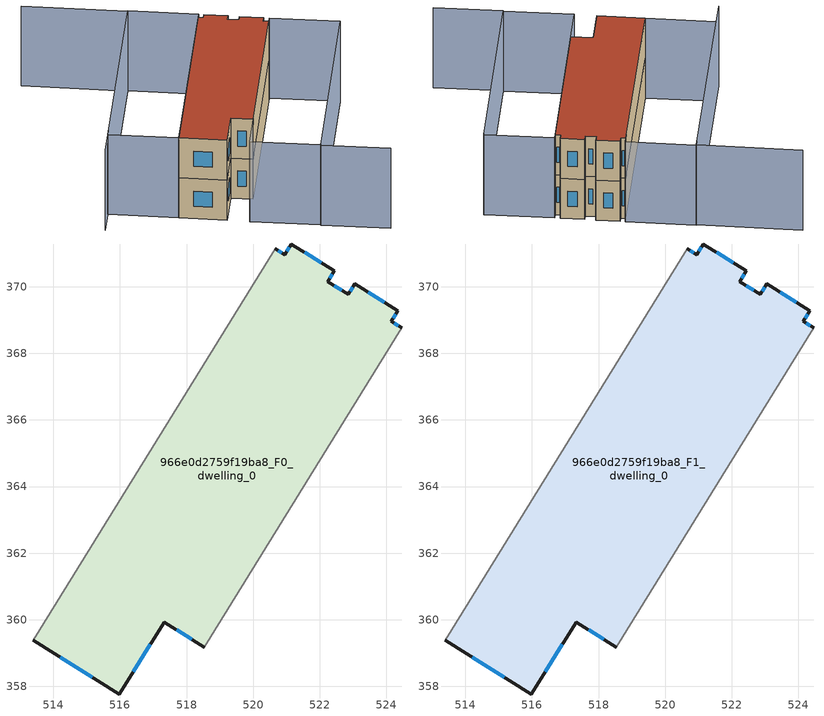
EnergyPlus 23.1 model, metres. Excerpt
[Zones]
966e0d2759f19ba8_F0_dwelling_0
 floor ground (EU_floor_Construction): 523.05,370.09 524.34,369.28 524.14,368.96 524.45,368.76 518.53,359.18 517.32,359.93 515.97,357.77 513.4,359.38 520.66,371.13 520.94,370.96 521.14,371.28 522.44,370.47 522.24,370.15 522.85,369.77 z0
 wall outside (EU_wall_Construction): 524.45,368.76 524.14,368.96 524.34,369.28 523.05,370.09 522.85,369.77 522.24,370.15 522.44,370.47 521.14,371.28 520.94,370.96 520.66,371.13 / 513.4,359.38 515.97,357.77 517.32,359.93 518.53,359.18 z0:3
 wall adiabatic (EU_wall_Construction): 518.53,359.18 524.45,368.76 / 520.66,371.13 513.4,359.38 z0:3
 window (EU_Window_Construction): 522.99,369.99 522.91,369.87 / 523.94,369.53 523.45,369.84 / 524.21,369.06 524.28,369.18 / 524.36,368.83 524.24,368.9 / 517.7,359.7 518.15,359.42 / 516.4,358.45 516.9,359.26 / 514.2,358.88 515.17,358.27 / 520.86,371.02 520.75,371.08 / 521.08,371.18 521.01,371.06 / 522.03,370.72 521.55,371.03 / 522.3,370.25 522.38,370.37 / 522.66,369.89 522.43,370.03 z0.93:2.07
966e0d2759f19ba8_F1_dwelling_0
 floor to 966e0d2759f19ba8_F0_dwelling_0 (EU_floor_Construction): 523.05,370.09 524.34,369.28 524.14,368.96 524.45,368.76 518.53,359.18 517.32,359.93 515.97,357.77 513.4,359.38 520.66,371.13 520.94,370.96 521.14,371.28 522.44,370.47 522.24,370.15 522.85,369.77 z3
 wall outside (EU_wall_Construction): 524.45,368.76 524.14,368.96 524.34,369.28 523.05,370.09 522.85,369.77 522.24,370.15 522.44,370.47 521.14,371.28 520.94,370.96 520.66,371.13 / 513.4,359.38 515.97,357.77 517.32,359.93 518.53,359.18 z3:6
 wall adiabatic (EU_wall_Construction): 518.53,359.18 524.45,368.76 / 520.66,371.13 513.4,359.38 z3:6
 window (EU_Window_Construction): 522.99,369.99 522.91,369.87 / 523.94,369.53 523.45,369.84 / 524.21,369.06 524.28,369.18 / 524.36,368.83 524.24,368.9 / 517.7,359.7 518.15,359.42 / 516.4,358.45 516.9,359.26 / 514.2,358.88 515.17,358.27 / 520.86,371.02 520.75,371.08 / 521.08,371.18 521.01,371.06 / 522.03,370.72 521.55,371.03 / 522.3,370.25 522.38,370.37 / 522.66,369.89 522.43,370.03 z3.93:5.07
 roof outside (EU_roof_Construction): 518.53,359.18 524.45,368.76 524.14,368.96 524.34,369.28 523.05,370.09 522.85,369.77 522.24,370.15 522.44,370.47 521.14,371.28 520.94,370.96 520.66,371.13 513.4,359.38 515.97,357.77 517.32,359.93 z6
shading: 524.74,352.32 520.98,354.64 / 520.98,354.64 528.44,366.72 / 511.35,377.33 517.06,373.8 / 517.06,373.8 508.66,360.22 / 528.45,366.73 520.99,354.66 / 520.99,354.66 517.19,357.01 / 517.19,357.01 524.65,369.08 / 524.65,369.08 528.45,366.73 / 520.87,371.47 513.4,359.38 / 513.4,359.38 509.6,361.73 / 509.6,361.73 517.07,373.82 / 517.07,373.82 520.87,371.47 z0:6
[Building]
EU S2 Campaign: North Axis=0; Terrain=City; Solar Distribution=FullExterior
[Site:Location]
Montreal-Trudeau.Intl.AP: Latitude=45.4667; Longitude=-73.75; Time Zone=-5; Elevation=36
[SizingPeriod:WeatherFileDays]
AnnualSizingPeriod: Begin Month=1; Begin Day of Month=1; End Month=12; End Day of Month=31; Day of Week for Start Day=Monday; Use Weather File Daylight Saving Period=No; Use Weather File Rain and Snow Indicators=No
[MATERIAL]
EU_InternalMass_Material: Roughness=MediumRough; Thickness=0.1; Conductivity=1; Density=1800; Specific Heat=900; Thermal Absorptance=0.9; Solar Absorptance=0.7; Visible Absorptance=0.7
[MATERIAL:NOMASS] Roughness=MediumRough; Thermal Absorptance=0.9; Solar Absorptance=0.7; Visible Absorptance=0.7
Name | Thermal Resistance
EU_wall_NoMass; EU_floor_NoMass | 1.51479
EU_roof_NoMass | 2.84114
[WINDOWMATERIAL:SIMPLEGLAZINGSYSTEM]
EU_Window_SimpleGlazing: UFactor=3.53504; Solar Heat Gain Coefficient=0.8; Visible Transmittance=0.8
[CONSTRUCTION]
EU_wall_Construction: EU_wall_NoMass
EU_roof_Construction: EU_roof_NoMass
EU_floor_Construction: EU_floor_NoMass
EU_Window_Construction: EU_Window_SimpleGlazing
EU_InternalMass_Construction: EU_InternalMass_Material
[ZONE] Type=1; Multiplier=1; Ceiling Height=autocalculate; Floor Area=autocalculate; Part of Total Floor Area=Yes
Name | Volume
966e0d2759f19ba8_F0_dwelling_0 | 177.832
966e0d2759f19ba8_F1_dwelling_0 | 177.833
[INTERNALMASS] Construction=EU_InternalMass_Construction; Surface Area=59.2775
Name | Zone or ZoneList
966e0d2759f19ba8_F0_dwelling_0_EU_InternalMass | 966e0d2759f19ba8_F0_dwelling_0
966e0d2759f19ba8_F1_dwelling_0_EU_InternalMass | 966e0d2759f19ba8_F1_dwelling_0
[OTHEREQUIPMENT] Fuel Type=Electricity; Design Level Calculation Method=Watts/Area; Power per Zone Floor Area=1; Fraction Latent=0; Fraction Radiant=0; Fraction Lost=0; Carbon Dioxide Generation Rate=0; EndUse Subcategory=EU_Step8_InternalGains
Name | Zone or ZoneList or Space or SpaceList | Schedule
EU_Step8_InternalGain_966e0d2759f19ba8_F0_dwelling_0_f000 | 966e0d2759f19ba8_F0_dwelling_0 | EU_Step8_GainSchedule_966e0d2759f19ba8_F0_dwelling_0_f000
EU_Step8_InternalGain_966e0d2759f19ba8_F1_dwelling_0_f000 | 966e0d2759f19ba8_F1_dwelling_0 | EU_Step8_GainSchedule_966e0d2759f19ba8_F1_dwelling_0_f000
[ZONEVENTILATION:DESIGNFLOWRATE] Schedule=EU_AlwaysOn; Design Flow Rate Calculation Method=AirChanges/Hour; Air Changes per Hour=0.775154; Ventilation Type=Natural; Fan Pressure Rise=0; Fan Total Efficiency=1; Constant Term Coefficient=1; Temperature Term Coefficient=0; Velocity Term Coefficient=0; Velocity Squared Term Coefficient=0; Minimum Indoor Temperature=-100; Maximum Indoor Temperature=100; Delta Temperature=-100; Minimum Outdoor Temperature=-100; Maximum Outdoor Temperature=100; Maximum Wind Speed=40
Name | Zone or ZoneList or Space or SpaceList
EU_ConstantAir_966e0d2759f19ba8_F0_dwelling_0 | 966e0d2759f19ba8_F0_dwelling_0
EU_ConstantAir_966e0d2759f19ba8_F1_dwelling_0 | 966e0d2759f19ba8_F1_dwelling_0
[HVACTEMPLATE:THERMOSTAT] Constant Heating Setpoint=20; Constant Cooling Setpoint=50
EU_HeatOnly_966e0d2759f19ba8_F0_dwelling_0; EU_HeatOnly_966e0d2759f19ba8_F1_dwelling_0
[HVACTEMPLATE:ZONE:IDEALLOADSAIRSYSTEM] System Availability Schedule=EU_AlwaysOn; Maximum Heating Supply Air Temperature=50; Minimum Cooling Supply Air Temperature=13; Maximum Heating Supply Air Humidity Ratio=0.0156; Minimum Cooling Supply Air Humidity Ratio=0.0077; Heating Limit=NoLimit; Cooling Limit=NoLimit; Heating Availability Schedule=EU_AlwaysOn; Cooling Availability Schedule=EU_CoolingOff; Dehumidification Control Type=ConstantSensibleHeatRatio; Cooling Sensible Heat Ratio=0.7; Dehumidification Setpoint=60; Humidification Control Type=None; Humidification Setpoint=30; Outdoor Air Method=None; Outdoor Air Flow Rate per Person=0.00944; Outdoor Air Flow Rate per Zone Floor Area=0; Outdoor Air Flow Rate per Zone=0; Demand Controlled Ventilation Type=None; Outdoor Air Economizer Type=NoEconomizer; Heat Recovery Type=None; Sensible Heat Recovery Effectiveness=0.7; Latent Heat Recovery Effectiveness=0.65
Name | Template Thermostat
966e0d2759f19ba8_F0_dwelling_0 | EU_HeatOnly_966e0d2759f19ba8_F0_dwelling_0
966e0d2759f19ba8_F1_dwelling_0 | EU_HeatOnly_966e0d2759f19ba8_F1_dwelling_0
[SIZING:ZONE] Zone Cooling Design Supply Air Temperature Input Method=SupplyAirTemperature; Zone Cooling Design Supply Air Temperature=13; Zone Heating Design Supply Air Temperature Input Method=SupplyAirTemperature; Zone Heating Design Supply Air Temperature=50; Zone Cooling Design Supply Air Humidity Ratio=0.008; Zone Heating Design Supply Air Humidity Ratio=0.008; Cooling Design Air Flow Method=DesignDay; Cooling Design Air Flow Rate=0; Cooling Minimum Air Flow per Zone Floor Area=0.000762; Cooling Minimum Air Flow=0; Cooling Minimum Air Flow Fraction=0.2; Heating Design Air Flow Method=DesignDay; Heating Design Air Flow Rate=0; Heating Maximum Air Flow per Zone Floor Area=0.002032; Heating Maximum Air Flow=0.141576; Heating Maximum Air Flow Fraction=0.3; Account for Dedicated Outdoor Air System=No; Dedicated Outdoor Air System Control Strategy=NeutralSupplyAir; Dedicated Outdoor Air Low Setpoint Temperature for Design=autosize; Dedicated Outdoor Air High Setpoint Temperature for Design=autosize; Zone Load Sizing Method=Sensible Load Only No Latent Load; Zone Latent Cooling Design Supply Air Humidity Ratio Input Method=HumidityRatioDifference; Zone Cooling Design Supply Air Humidity Ratio Difference=0.005; Zone Latent Heating Design Supply Air Humidity Ratio Input Method=HumidityRatioDifference; Zone Humidification Design Supply Air Humidity Ratio Difference=0.005
966e0d2759f19ba8_F0_dwelling_0; 966e0d2759f19ba8_F1_dwelling_0
[SCHEDULE:CONSTANT]
Name | Hourly Value
EU_AlwaysOn | 1
EU_CoolingOff | 0
[SCHEDULE:FILE] Column Number=1; Rows to Skip at Top=0; Number of Hours of Data=8760; Column Separator=Comma; Interpolate to Timestep=No; Minutes per Item=60; Adjust Schedule for Daylight Savings=Yes
Name | File
EU_Step8_GainSchedule_966e0d2759f19ba8_F0_dwelling_0_f000 | ../../schedules/966e0d2759f19ba8/966e0d2759f19ba8_F0_dwelling_0_f000_gain.csv
EU_Step8_GainSchedule_966e0d2759f19ba8_F1_dwelling_0_f000 | ../../schedules/966e0d2759f19ba8/966e0d2759f19ba8_F1_dwelling_0_f000_gain.csv
